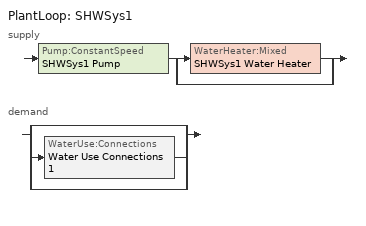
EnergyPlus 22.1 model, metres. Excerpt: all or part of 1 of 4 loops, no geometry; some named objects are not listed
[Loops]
PlantLoop 'SHWSys1'
 supply: Pump:ConstantSpeed 'SHWSys1 Pump' > split
  | WaterHeater:Mixed 'SHWSys1 Water Heater'
  | bypass
 demand: split
  | bypass
  | WaterUse:Connections 'Water Use Connections 1'
  | bypass
[DesignSpecification:OutdoorAir] Outdoor Air Method=Sum; Outdoor Air Flow per Zone {m3/s}=0; Outdoor Air Flow Air Changes per Hour {1/hr}=0
Name | Outdoor Air Flow per Person {m3/s-person} | Outdoor Air Flow per Zone Floor Area {m3/s-m2}
MediumOffice - Storage Ventilation; MediumOffice - Classroom Ventilation; MediumOffice - Conference Ventilation; MediumOffice - ClosedOffice Ventilation; MediumOffice - Lobby Ventilation; MediumOffice - OpenOffice Ventilation | 0.00235973 | 0.0003048
MediumOffice - Corridor Ventilation | 0 | 0.0003048
MediumOffice - Dining Ventilation | 0.00235973 | 0.0006096
MediumOffice - Elec/MechRoom Ventilation; MediumOffice - Restroom Ventilation; MediumOffice - Stair Ventilation | 0 | 0
[DesignSpecification:ZoneAirDistribution] Zone Air Distribution Effectiveness in Cooling Mode=1; Zone Air Distribution Effectiveness in Heating Mode=1
ActiveStorage_Bot_1 ZN Design Spec Zone Air Dist; ActiveStorage_Bot_2 ZN Design Spec Zone Air Dist; ActiveStorage_Bot_3 ZN Design Spec Zone Air Dist; ActiveStorage_Bot_4 ZN Design Spec Zone Air Dist; ClassRoom_Bot ZN Design Spec Zone Air Dist; ConfRoom_Bot_1 ZN Design Spec Zone Air Dist; ConfRoom_Bot_2 ZN Design Spec Zone Air Dist; Corridor_Bot_1 ZN Design Spec Zone Air Dist; Corridor_Bot_2 ZN Design Spec Zone Air Dist; Dining_Bot ZN Design Spec Zone Air Dist; EnclosedOffice_Bot_7 ZN Design Spec Zone Air Dist; EnclosedOffice_Bot_10 ZN Design Spec Zone Air Dist; EnclosedOffice_Bot_3 ZN Design Spec Zone Air Dist; EnclosedOffice_Bot_4 ZN Design Spec Zone Air Dist; Lobby_Bot ZN Design Spec Zone Air Dist; Lounge_Bot ZN Design Spec Zone Air Dist; Mechanical_Bot ZN Design Spec Zone Air Dist; OpenOffice_Bot_1 ZN Design Spec Zone Air Dist; OpenOffice_Bot_2 ZN Design Spec Zone Air Dist; OpenOffice_Bot_3 ZN Design Spec Zone Air Dist; Restroom_Bot ZN Design Spec Zone Air Dist; Stair_Bot_1 ZN Design Spec Zone Air Dist; Stair_Bot_2 ZN Design Spec Zone Air Dist; EnclosedOffice_Bot_6 ZN Design Spec Zone Air Dist; EnclosedOffice_Bot_5 ZN Design Spec Zone Air Dist; EnclosedOffice_Bot_1 ZN Design Spec Zone Air Dist; EnclosedOffice_Bot_9 ZN Design Spec Zone Air Dist; EnclosedOffice_Bot_8 ZN Design Spec Zone Air Dist; EnclosedOffice_Bot_2 ZN Design Spec Zone Air Dist
[Sizing:Zone]
Mechanical_Bot ZN: Zone Cooling Design Supply Air Temperature Input Method=SupplyAirTemperature; Zone Cooling Design Supply Air Temperature {C}=12.8; Zone Heating Design Supply Air Temperature Input Method=SupplyAirTemperature; Zone Heating Design Supply Air Temperature {C}=40; Zone Cooling Design Supply Air Humidity Ratio {kgWater/kgDryAir}=0.0085; Zone Heating Design Supply Air Humidity Ratio {kgWater/kgDryAir}=0.008; Design Specification Outdoor Air Object=MediumOffice - Elec/MechRoom Ventilation; Cooling Design Air Flow Method=DesignDay; Cooling Design Air Flow Rate {m3/s}=0; Cooling Minimum Air Flow {m3/s}=0; Cooling Minimum Air Flow Fraction=0; Heating Design Air Flow Method=DesignDay; Heating Design Air Flow Rate {m3/s}=0; Design Specification Zone Air Distribution Object=Mechanical_Bot ZN Design Spec Zone Air Dist; Account for Dedicated Outdoor Air System=No
[Sizing:Plant]
SHWSys1: Loop Type=Heating; Design Loop Exit Temperature {C}=60; Loop Design Temperature Difference {deltaC}=5
[ZoneControl:Thermostat]
Mechanical_Bot ZN Thermostat: Zone or ZoneList=Mechanical_Bot ZN; Control Type Schedule=Dual Zone Control Type Sched; Control 1=MediumOffice - Elec/MechRoom Thermostat 1
[ThermostatSetpoint:DualSetpoint]
MediumOffice - Elec/MechRoom Thermostat 1: Heating Setpoint Temperature Schedule=HTGSETP_SCH_PACU_VAV_bot; Cooling Setpoint Temperature Schedule=CLGSETP_SCH_NO_SETBACK
[Controller:MechanicalVentilation]
PACU_VAV_bot Ventilation Controller: Availability Schedule=MinOA_MotorizedDamper_Sched; Demand Controlled Ventilation=No; System Outdoor Air Method=ZoneSum; Zone or ZoneList 1=ActiveStorage_Bot_1 ZN; Design Specification Outdoor Air Object Name 1=MediumOffice - Storage Ventilation; Design Specification Zone Air Distribution Object Name 1=ActiveStorage_Bot_1 ZN Design Spec Zone Air Dist; Zone or ZoneList 2=ActiveStorage_Bot_2 ZN; Design Specification Outdoor Air Object Name 2=MediumOffice - Storage Ventilation; Design Specification Zone Air Distribution Object Name 2=ActiveStorage_Bot_2 ZN Design Spec Zone Air Dist; Zone or ZoneList 3=ActiveStorage_Bot_3 ZN; Design Specification Outdoor Air Object Name 3=MediumOffice - Storage Ventilation; Design Specification Zone Air Distribution Object Name 3=ActiveStorage_Bot_3 ZN Design Spec Zone Air Dist; Zone or ZoneList 4=ActiveStorage_Bot_4 ZN; Design Specification Outdoor Air Object Name 4=MediumOffice - Storage Ventilation; Design Specification Zone Air Distribution Object Name 4=ActiveStorage_Bot_4 ZN Design Spec Zone Air Dist; Zone or ZoneList 5=ClassRoom_Bot ZN; Design Specification Outdoor Air Object Name 5=MediumOffice - Classroom Ventilation; Design Specification Zone Air Distribution Object Name 5=ClassRoom_Bot ZN Design Spec Zone Air Dist; Zone or ZoneList 6=ConfRoom_Bot_1 ZN; Design Specification Outdoor Air Object Name 6=MediumOffice - Conference Ventilation; Design Specification Zone Air Distribution Object Name 6=ConfRoom_Bot_1 ZN Design Spec Zone Air Dist; Zone or ZoneList 7=ConfRoom_Bot_2 ZN; Design Specification Outdoor Air Object Name 7=MediumOffice - Conference Ventilation; Design Specification Zone Air Distribution Object Name 7=ConfRoom_Bot_2 ZN Design Spec Zone Air Dist; Zone or ZoneList 8=Corridor_Bot_1 ZN; Design Specification Outdoor Air Object Name 8=MediumOffice - Corridor Ventilation; Design Specification Zone Air Distribution Object Name 8=Corridor_Bot_1 ZN Design Spec Zone Air Dist; Zone or ZoneList 9=Corridor_Bot_2 ZN; Design Specification Outdoor Air Object Name 9=MediumOffice - Corridor Ventilation; Design Specification Zone Air Distribution Object Name 9=Corridor_Bot_2 ZN Design Spec Zone Air Dist; Zone or ZoneList 10=Dining_Bot ZN; Design Specification Outdoor Air Object Name 10=MediumOffice - Dining Ventilation; Design Specification Zone Air Distribution Object Name 10=Dining_Bot ZN Design Spec Zone Air Dist; Zone or ZoneList 11=EnclosedOffice_Bot_7 ZN; Design Specification Outdoor Air Object Name 11=MediumOffice - ClosedOffice Ventilation; Design Specification Zone Air Distribution Object Name 11=EnclosedOffice_Bot_7 ZN Design Spec Zone Air Dist; Zone or ZoneList 12=EnclosedOffice_Bot_10 ZN; Design Specification Outdoor Air Object Name 12=MediumOffice - ClosedOffice Ventilation; Design Specification Zone Air Distribution Object Name 12=EnclosedOffice_Bot_10 ZN Design Spec Zone Air Dist; Zone or ZoneList 13=EnclosedOffice_Bot_3 ZN; Design Specification Outdoor Air Object Name 13=MediumOffice - ClosedOffice Ventilation; Design Specification Zone Air Distribution Object Name 13=EnclosedOffice_Bot_3 ZN Design Spec Zone Air Dist; Zone or ZoneList 14=EnclosedOffice_Bot_4 ZN; Design Specification Outdoor Air Object Name 14=MediumOffice - ClosedOffice Ventilation; Design Specification Zone Air Distribution Object Name 14=EnclosedOffice_Bot_4 ZN Design Spec Zone Air Dist; Zone or ZoneList 15=EnclosedOffice_Bot_6 ZN; Design Specification Outdoor Air Object Name 15=MediumOffice - ClosedOffice Ventilation; Design Specification Zone Air Distribution Object Name 15=EnclosedOffice_Bot_6 ZN Design Spec Zone Air Dist; Zone or ZoneList 16=EnclosedOffice_Bot_5 ZN; Design Specification Outdoor Air Object Name 16=MediumOffice - ClosedOffice Ventilation; Design Specification Zone Air Distribution Object Name 16=EnclosedOffice_Bot_5 ZN Design Spec Zone Air Dist; Zone or ZoneList 17=EnclosedOffice_Bot_1 ZN; Design Specification Outdoor Air Object Name 17=MediumOffice - ClosedOffice Ventilation; Design Specification Zone Air Distribution Object Name 17=EnclosedOffice_Bot_1 ZN Design Spec Zone Air Dist; Zone or ZoneList 18=EnclosedOffice_Bot_9 ZN; Design Specification Outdoor Air Object Name 18=MediumOffice - ClosedOffice Ventilation; Design Specification Zone Air Distribution Object Name 18=EnclosedOffice_Bot_9 ZN Design Spec Zone Air Dist; Zone or ZoneList 19=EnclosedOffice_Bot_8 ZN; Design Specification Outdoor Air Object Name 19=MediumOffice - ClosedOffice Ventilation; Design Specification Zone Air Distribution Object Name 19=EnclosedOffice_Bot_8 ZN Design Spec Zone Air Dist; Zone or ZoneList 20=EnclosedOffice_Bot_2 ZN; Design Specification Outdoor Air Object Name 20=MediumOffice - ClosedOffice Ventilation; Design Specification Zone Air Distribution Object Name 20=EnclosedOffice_Bot_2 ZN Design Spec Zone Air Dist; Zone or ZoneList 21=Lobby_Bot ZN; Design Specification Outdoor Air Object Name 21=MediumOffice - Lobby Ventilation; Design Specification Zone Air Distribution Object Name 21=Lobby_Bot ZN Design Spec Zone Air Dist; Zone or ZoneList 22=Lounge_Bot ZN; Design Specification Outdoor Air Object Name 22=MediumOffice - Lobby Ventilation; Design Specification Zone Air Distribution Object Name 22=Lounge_Bot ZN Design Spec Zone Air Dist; Zone or ZoneList 23=Mechanical_Bot ZN; Design Specification Outdoor Air Object Name 23=MediumOffice - Elec/MechRoom Ventilation; Design Specification Zone Air Distribution Object Name 23=Mechanical_Bot ZN Design Spec Zone Air Dist; Zone or ZoneList 24=OpenOffice_Bot_1 ZN; Design Specification Outdoor Air Object Name 24=MediumOffice - OpenOffice Ventilation; Design Specification Zone Air Distribution Object Name 24=OpenOffice_Bot_1 ZN Design Spec Zone Air Dist; Zone or ZoneList 25=OpenOffice_Bot_2 ZN; Design Specification Outdoor Air Object Name 25=MediumOffice - OpenOffice Ventilation; Design Specification Zone Air Distribution Object Name 25=OpenOffice_Bot_2 ZN Design Spec Zone Air Dist; Zone or ZoneList 26=OpenOffice_Bot_3 ZN; Design Specification Outdoor Air Object Name 26=MediumOffice - OpenOffice Ventilation; Design Specification Zone Air Distribution Object Name 26=OpenOffice_Bot_3 ZN Design Spec Zone Air Dist; Zone or ZoneList 27=Restroom_Bot ZN; Design Specification Outdoor Air Object Name 27=MediumOffice - Restroom Ventilation; Design Specification Zone Air Distribution Object Name 27=Restroom_Bot ZN Design Spec Zone Air Dist; Zone or ZoneList 28=Stair_Bot_1 ZN; Design Specification Outdoor Air Object Name 28=MediumOffice - Stair Ventilation; Design Specification Zone Air Distribution Object Name 28=Stair_Bot_1 ZN Design Spec Zone Air Dist; Zone or ZoneList 29=Stair_Bot_2 ZN; Design Specification Outdoor Air Object Name 29=MediumOffice - Stair Ventilation; Design Specification Zone Air Distribution Object Name 29=Stair_Bot_2 ZN Design Spec Zone Air Dist
[Pump:ConstantSpeed]
SHWSys1 Pump: Design Flow Rate {m3/s}=Autosize; Design Pump Head {Pa}=29891; Design Power Consumption {W}=Autosize; Motor Efficiency=0.3; Fraction of Motor Inefficiencies to Fluid Stream=0; Pump Control Type=Intermittent
[WaterHeater:Mixed]
SHWSys1 Water Heater: Tank Volume {m3}=0.378541; Setpoint Temperature Schedule=SHWSys1 Water Heater Setpoint Temperature Schedule; Deadband Temperature Difference {deltaC}=2; Maximum Temperature Limit {C}=82.2222; Heater Control Type=Cycle; Heater Maximum Capacity {W}=29307.11; Heater Fuel Type=NATURALGAS; Heater Thermal Efficiency=0.80804; Off Cycle Parasitic Fuel Consumption Rate {W}=2109.43; Off Cycle Parasitic Fuel Type=NATURALGAS; Off Cycle Parasitic Heat Fraction to Tank=0.8; On Cycle Parasitic Fuel Consumption Rate {W}=2109.43; On Cycle Parasitic Fuel Type=NATURALGAS; Ambient Temperature Indicator=zone; Ambient Temperature Zone=Mechanical_Bot ZN; Off Cycle Loss Coefficient to Ambient Temperature {W/K}=7.56156; On Cycle Loss Coefficient to Ambient Temperature {W/K}=7.56156; Use Side Effectiveness=1; Source Side Effectiveness=1; Use Side Design Flow Rate {m3/s}=AUTOSIZE; Source Side Design Flow Rate {m3/s}=AUTOSIZE; Indirect Water Heating Recovery Time {hr}=1.5
[PlantLoop]
SHWSys1: Fluid Type=Water; Plant Equipment Operation Scheme=Main Service Water Loop Operation Schemes; Maximum Loop Temperature {C}=60; Minimum Loop Temperature {C}=10; Maximum Loop Flow Rate {m3/s}=Autosize; Minimum Loop Flow Rate {m3/s}=0; Plant Loop Volume {m3}=Autocalculate; Load Distribution Scheme=Optimal
[PlantEquipmentList]
Main Service Water Loop Heating Equipment List: SHWSys1 Water Heater
[PlantEquipmentOperation:HeatingLoad]
Main Service Water Loop Heating Operation Scheme: Load Range 1 Lower Limit {W}=0; Load Range 1 Upper Limit {W}=1000000000; Range 1 Equipment List=Main Service Water Loop Heating Equipment List
[PlantEquipmentOperationSchemes]
Main Service Water Loop Operation Schemes: Control Scheme 1=Main Service Water Loop Heating Operation Scheme; Control Scheme 1 Schedule=PlantOnSched
[SetpointManager:Scheduled]
SHWSys1 Loop Setpoint Manager: Control Variable=Temperature; Schedule=SHWSys1-Loop-Temp-Schedule; Setpoint Node or NodeList=SHWSys1 Supply Outlet Node
[WaterUse:Equipment]
Main Service Water Use 0.85gal/min: Peak Flow Rate {m3/s}=5.36267e-05; Flow Rate Fraction Schedule=BLDG_SWH_SCH; Target Temperature Schedule=Core_bottom sub cat Temp Sched; Sensible Fraction Schedule=Core_bottom sub cat Sensible fract sched; Latent Fraction Schedule=Core_bottom sub cat Latent fract sched
[WaterUse:Connections]
Water Use Connections 1: Water Use Equipment 1=Main Service Water Use 0.85gal/min
[Schedule:Compact]
BLDG_SWH_SCH: Through: 12/31, For: Weekdays SummerDesignDay, Until: 05:00, 0, Until: 06:00, 0, Until: 07:00, 0.07, Until: 08:00, 0.19, Until: 09:00, 0.35, Until: 10:00, 0.38, Until: 11:00, 0.39, Until: 12:00, 0.47, Until: 13:00, 0.57, Until: 14:00, 0.54, Until: 15:00, 0.34, Until: 16:00, 0.33, Until: 17:00, 0.44, Until: 18:00, 0.26, Until: 19:00, 0.21, Until: 20:00, 0.15, Until: 21:00, 0.17, Until: 22:00, 0.08, Until: 24:00, 0.05, For: Saturday WinterDesignDay, Until: 05:00, 0, Until: 06:00, 0, Until: 07:00, 0.07, Until: 08:00, 0.11, Until: 09:00, 0.15, Until: 10:00, 0.21, Until: 11:00, 0.19, Until: 12:00, 0.23, Until: 13:00, 0.2, Until: 14:00, 0.19, Until: 15:00, 0.15, Until: 16:00, 0.13, Until: 17:00, 0.14, Until: 19:00, 0.07, Until: 22:00, 0, Until: 24:00, 0, For:Sunday Holidays AllOtherDays, Until: 05:00, 0, Until: 06:00, 0, Until: 11:00, 0.04, Until: 13:00, 0.06, Until: 14:00, 0.09, Until: 15:00, 0.06, Until: 18:00, 0.04, Until: 22:00, 0, Until: 24:00, 0
PlantOnSched: Through: 12/31, For: AllDays, Until: 24:00, 1
HTGSETP_SCH_PACU_VAV_bot: Through: 12/31, For: WinterDesignDay, Until: 05:00, 15.6, Until: 06:00, 17.6, Until: 07:00, 19.6, Until: 22:00, 21, Until: 24:00, 15.6, For: Weekdays, Until: 05:00, 15.6, Until: 06:00, 21, Until: 07:00, 21, Until: 22:00, 21, Until: 24:00, 15.6, For SummerDesignDay, Until: 24:00, 15.6, For: Saturday, Until: 05:00, 15.6, Until: 06:00, 21, Until: 07:00, 21, Until: 17:00, 21, Until: 24:00, 15.6, For:Sunday Holidays AllOtherDays, Until: 24:00, 15.6
CLGSETP_SCH_NO_SETBACK: Through: 12/31, For: SummerDesignDay, Until: 05:00, 26.7, Until: 06:00, 25.7, Until: 07:00, 25, Until: 22:00, 24, Until: 24:00, 26.7, For: Weekdays, Until: 05:00, 24, Until: 06:00, 24, Until: 07:00, 24, Until: 22:00, 24, Until: 24:00, 24, For: Saturday, Until: 05:00, 24, Until: 06:00, 24, Until: 07:00, 24, Until: 17:00, 24, Until: 24:00, 24, For WinterDesignDay, Until: 24:00, 24, For:Sunday Holidays AllOtherDays, Until: 24:00, 24
MinOA_MotorizedDamper_Sched: Through: 12/31, For: Weekdays SummerDesignDay, Until: 07:00, 0, Until: 22:00, 1, Until: 24:00, 0, For: Saturday WinterDesignDay, Until: 07:00, 0, Until: 18:00, 1, Until: 24:00, 0, For:Sunday Holidays AllOtherDays, Until: 24:00, 0
Dual Zone Control Type Sched: Through: 12/31, For: AllDays, Until: 24:00, 4
Core_bottom sub cat Latent fract sched: Through: 12/31, For: AllDays, Until: 24:00, 0.05
Core_bottom sub cat Sensible fract sched: Through: 12/31, For: AllDays, Until: 24:00, 0.2
Core_bottom sub cat Temp Sched; SHWSys1-Loop-Temp-Schedule; SHWSys1 Water Heater Setpoint Temperature Schedule: Through: 12/31, For: AllDays, Until: 24:00, 60
